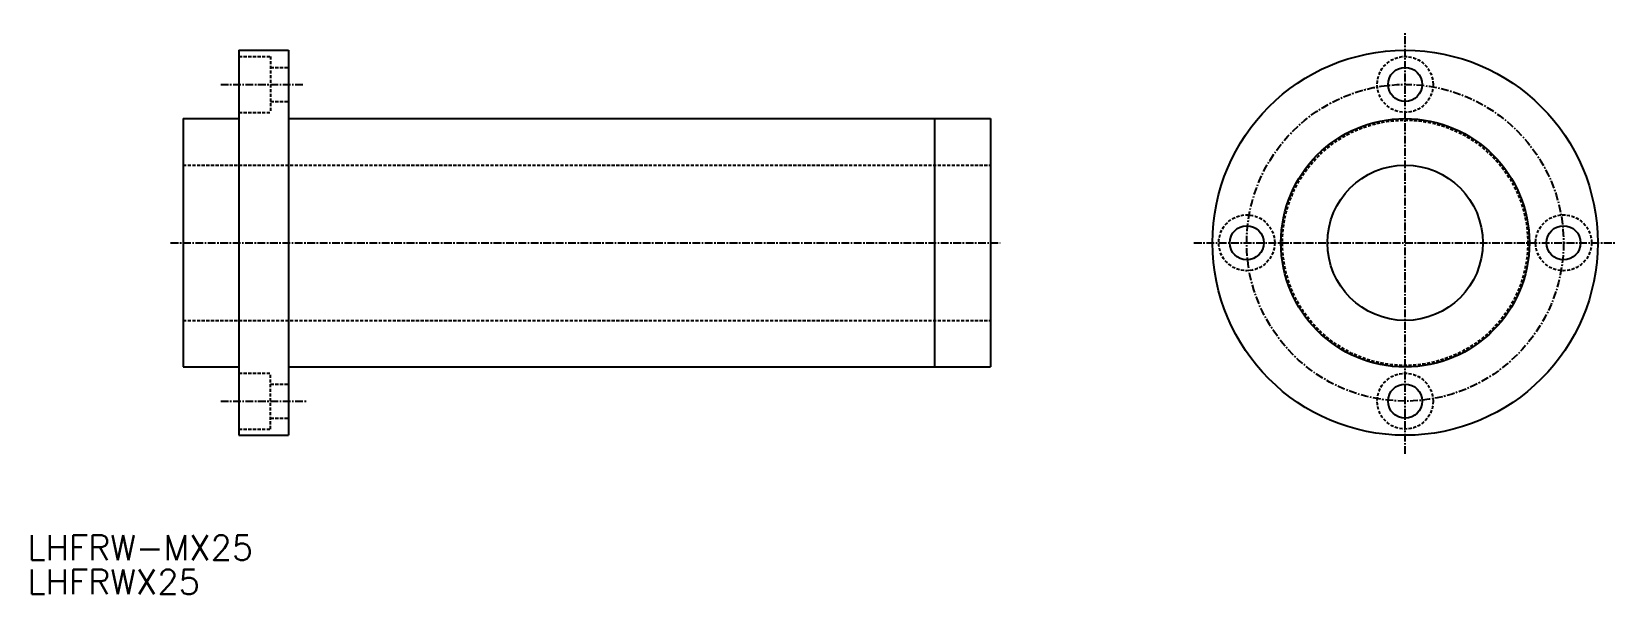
# Model space of a CAD drawing. Extents: x 11 to 266, y 57 to 147.
import ezdxf

# ---------------------------------------------------------------- set-up
doc = ezdxf.new("R2010")
doc.units = 0
doc.linetypes.add('CENTER', pattern=[2, 1.25, -0.25, 0.25, -0.25])
doc.linetypes.add('DASHED', pattern=[0.75, 0.5, -0.25])
doc.layers.get('0').update_dxf_attribs({"linetype": 'CONTINUOUS'})
doc.layers.add('CENTER', color=1, linetype='CENTER')
doc.styles.get("Standard").update_dxf_attribs({"font": 'txt.shx', "height": 3.3})

msp = doc.modelspace()

# ---------------------------------------------------------------- linework, layer by layer
at = {"color": 7, "linetype": 'CONTINUOUS'}
for p, q in [((44.05, 144.16), (52.05, 144.16)), ((44.05, 144.16), (44.05, 82.16)), ((52.05, 144.16), (52.05, 82.16)), ((35.05, 133.16), (44.05, 133.16)), ((35.05, 133.16), (35.05, 93.16)), ((52.05, 133.16), (165.05, 133.16)), ((156.05, 133.16), (156.05, 93.16)), ((165.05, 133.16), (165.05, 93.16)), ((35.05, 93.16), (44.05, 93.16)), ((52.05, 93.16), (165.05, 93.16)), ((44.05, 82.16), (52.05, 82.16))]:
    msp.add_line(p, q, dxfattribs=at)
at = {"color": 3, "linetype": 'DASHED'}
for p, q in [((44.05, 143.16), (49.15, 143.16)), ((49.15, 143.16), (49.15, 134.16)), ((49.15, 141.41), (52.05, 141.41)), ((49.15, 135.91), (52.05, 135.91)), ((44.05, 134.16), (49.15, 134.16)), ((35.05, 125.66), (165.05, 125.66)), ((35.05, 100.66), (165.05, 100.66)), ((44.05, 92.16), (49.15, 92.16)), ((49.15, 83.16), (49.15, 92.16)), ((49.15, 90.41), (52.05, 90.41)), ((49.15, 84.91), (52.05, 84.91)), ((44.05, 83.16), (49.15, 83.16))]:
    msp.add_line(p, q, dxfattribs=at)
at = {"color": 1, "linetype": 'CENTER'}
msp.add_line((33.05, 113.16), (166.61, 113.16), dxfattribs=at)
at = {"color": 7, "linetype": 'CONTINUOUS'}
for centre, radius in [((231.8, 113.16), 31), ((231.8, 138.66), 2.75), ((231.8, 113.16), 20), ((231.8, 113.16), 12.5), ((206.3, 113.16), 2.75), ((257.3, 113.16), 2.75), ((231.8, 87.66), 2.75)]:
    msp.add_circle(centre, radius, dxfattribs=at)
at = {"color": 3, "linetype": 'DASHED'}
for centre, radius in [((231.8, 138.66), 4.5), ((231.8, 113.16), 19.75), ((206.3, 113.16), 4.5), ((257.3, 113.16), 4.5), ((231.8, 87.66), 4.5)]:
    msp.add_circle(centre, radius, dxfattribs=at)
at = {"layer": 'CENTER', "color": 1, "linetype": 'CENTER'}
for p, q in [((231.8, 79.16), (231.8, 147.16)), ((41.11, 138.66), (54.61, 138.66)), ((197.8, 113.16), (265.8, 113.16)), ((41.11, 87.66), (55.11, 87.66))]:
    msp.add_line(p, q, dxfattribs=at)
msp.add_circle((231.8, 113.16), 25.5, dxfattribs=at)

# ---------------------------------------------------------------- texts
at = {"color": 7, "linetype": 'CONTINUOUS'}
for s, p in [('LHFRW-MX25', (10, 62.06)), ('LHFRWX25', (10, 56.55))]:
    msp.add_text(s, height=4, dxfattribs=at).set_placement(p)

doc.saveas('drawing.dxf')
